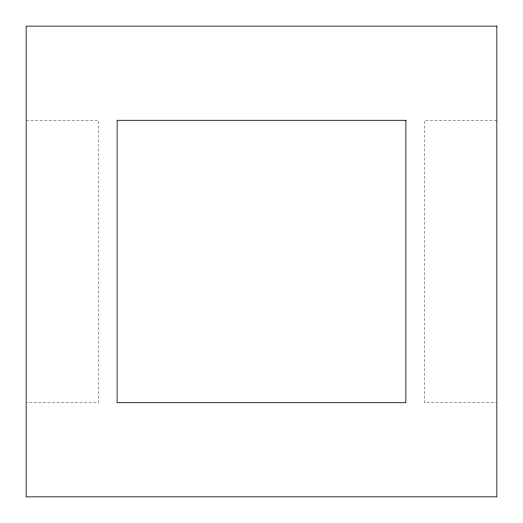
<?xml version="1.0" encoding="UTF-8"?>
<svg xmlns="http://www.w3.org/2000/svg" width="523" height="523" viewBox="0 0 523 523"><rect width="100%" height="100%" fill="white"/><g stroke="black" fill="none" stroke-linecap="round" stroke-linejoin="round"><path stroke-width="0.39" stroke-dasharray="2.62 1.96" d="M26.15 120.29L98.566 120.29L98.566 402.71L26.15 402.71M496.85 120.29L424.434 120.29L424.434 402.71L496.85 402.71"/><path stroke-width="0.78" d="M496.85 26.15L26.15 26.15L26.15 496.85L496.85 496.85L496.85 26.15M405.874 120.29L117.126 120.29L117.126 402.71L405.874 402.71L405.874 120.29"/></g></svg>
